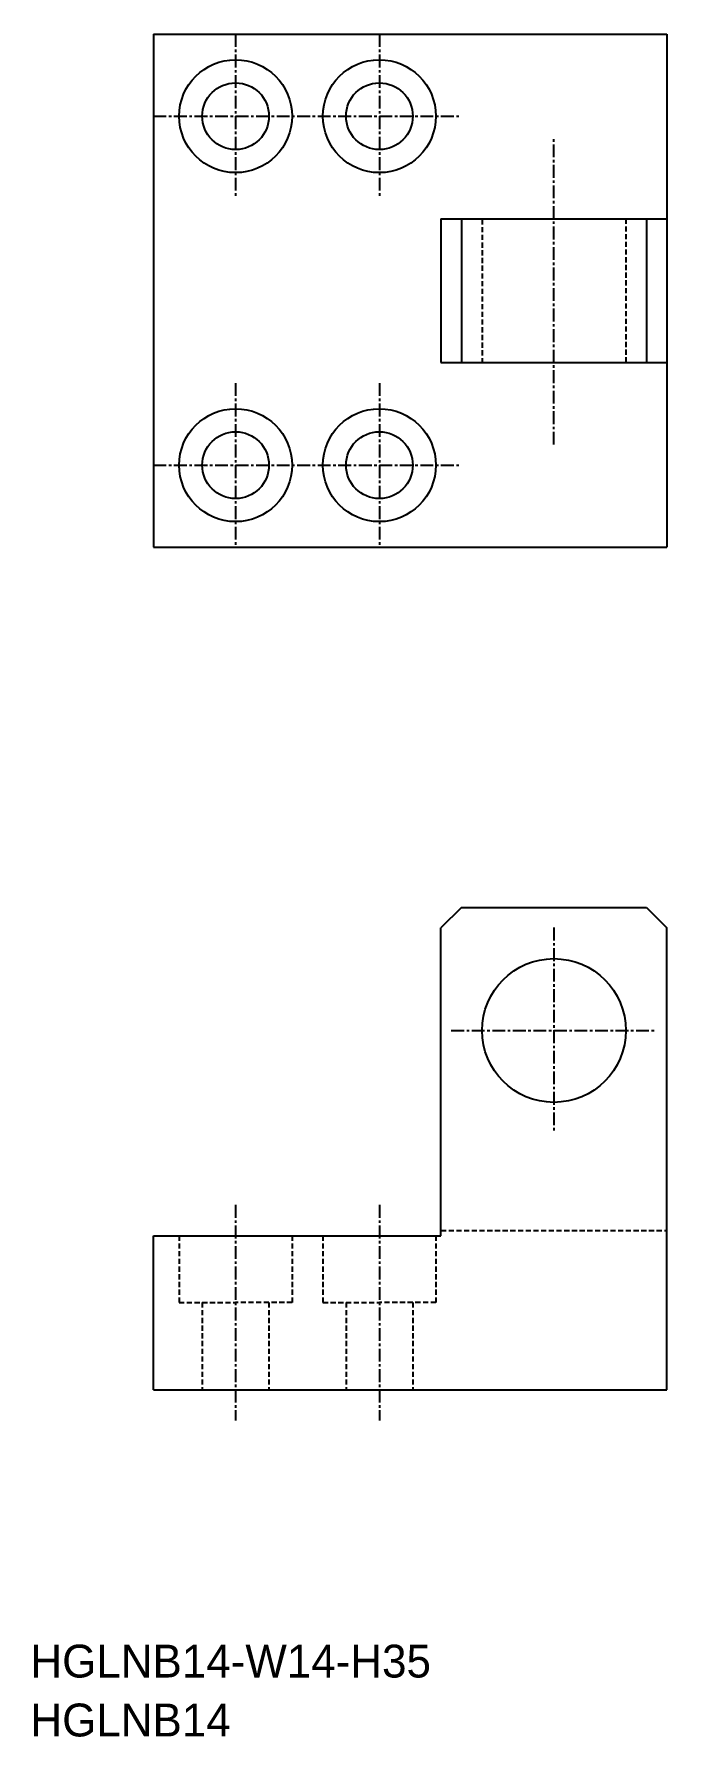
# Model space of a CAD drawing. Extents: x -80 to -18, y 397 to 563.
import ezdxf

# ---------------------------------------------------------------- set-up
doc = ezdxf.new("R2010")
doc.units = 0
doc.linetypes.add('CENTER', pattern=[2, 1.25, -0.25, 0.25, -0.25])
doc.linetypes.add('DASHED', pattern=[0.75, 0.5, -0.25])
doc.layers.get('0').update_dxf_attribs({"linetype": 'CONTINUOUS'})
doc.layers.add('CENTER', color=1, linetype='CENTER')
doc.layers.add('DASHED', color=2, linetype='DASHED')

msp = doc.modelspace()

# ---------------------------------------------------------------- linework, layer by layer
at = {"color": 7, "linetype": 'CONTINUOUS'}
for p, q in [((-68.05, 562.73), (-18.05, 562.73)), ((-68.05, 562.73), (-68.05, 512.73)), ((-18.05, 562.73), (-18.05, 512.73)), ((-40.05, 544.73), (-40.05, 530.73)), ((-40.05, 544.73), (-18.05, 544.73)), ((-38.05, 544.73), (-38.05, 530.73)), ((-20.05, 544.73), (-20.05, 530.73)), ((-40.05, 530.73), (-18.05, 530.73)), ((-68.05, 512.73), (-18.05, 512.73)), ((-38.05, 477.65), (-40.05, 475.65)), ((-38.05, 477.65), (-20.05, 477.65)), ((-20.05, 477.65), (-18.05, 475.65)), ((-40.05, 445.65), (-40.05, 475.65)), ((-18.05, 430.65), (-18.05, 475.65)), ((-68.05, 445.65), (-40.05, 445.65)), ((-68.05, 430.65), (-68.05, 445.65)), ((-68.05, 430.65), (-18.05, 430.65))]:
    msp.add_line(p, q, dxfattribs=at)
at = {"color": 3, "linetype": 'DASHED'}
for p, q in [((-36.05, 544.67), (-36.05, 530.67)), ((-22.05, 544.74), (-22.05, 530.74)), ((-65.55, 445.65), (-65.55, 439.15)), ((-54.55, 445.65), (-54.55, 439.15)), ((-51.55, 445.65), (-51.55, 439.15)), ((-40.55, 445.65), (-40.55, 439.15)), ((-40.05, 446.15), (-18.05, 446.15)), ((-65.55, 439.15), (-60.05, 439.15)), ((-63.3, 439.15), (-63.3, 430.65)), ((-54.55, 439.15), (-60.05, 439.15)), ((-56.8, 439.15), (-56.8, 430.65)), ((-51.55, 439.15), (-46.05, 439.15)), ((-49.3, 439.15), (-49.3, 430.65)), ((-40.55, 439.15), (-46.05, 439.15)), ((-42.8, 439.15), (-42.8, 430.65))]:
    msp.add_line(p, q, dxfattribs=at)
at = {"color": 7, "linetype": 'CONTINUOUS'}
for centre, radius in [((-60.05, 554.73), 5.5), ((-46.05, 554.73), 5.5), ((-60.05, 554.73), 3.25), ((-46.05, 554.73), 3.25), ((-60.05, 520.73), 5.5), ((-46.05, 520.73), 5.5), ((-60.05, 520.73), 3.25), ((-46.05, 520.73), 3.25), ((-29.05, 465.65), 7)]:
    msp.add_circle(centre, radius, dxfattribs=at)
at = {"layer": 'CENTER', "color": 1, "linetype": 'CENTER'}
for p, q in [((-60.05, 562.73), (-60.05, 546.73)), ((-46.05, 562.73), (-46.05, 546.73)), ((-68.05, 554.73), (-52.05, 554.73)), ((-54.05, 554.73), (-38.05, 554.73)), ((-29.05, 522.73), (-29.05, 552.73)), ((-60.05, 528.73), (-60.05, 512.73)), ((-46.05, 528.73), (-46.05, 512.73)), ((-68.05, 520.73), (-52.05, 520.73)), ((-54.05, 520.73), (-38.05, 520.73)), ((-29.05, 475.67), (-29.05, 455.67)), ((-39.05, 465.65), (-19.05, 465.65)), ((-60.05, 448.65), (-60.05, 427.65)), ((-46.05, 448.65), (-46.05, 427.65))]:
    msp.add_line(p, q, dxfattribs=at)
at = {"layer": 'DASHED', "linetype": 'CENTER'}
msp.add_line((-40.05, 530.73), (-40.05, 530.73), dxfattribs=at)

# ---------------------------------------------------------------- texts
at = {"color": 7, "linetype": 'CONTINUOUS'}
for s, p in [('HGLNB14-W14-H35', (-80.03, 402.61)), ('HGLNB14', (-80.03, 396.87))]:
    msp.add_text(s, height=3.2, dxfattribs=at).set_placement(p)

doc.saveas('drawing.dxf')
